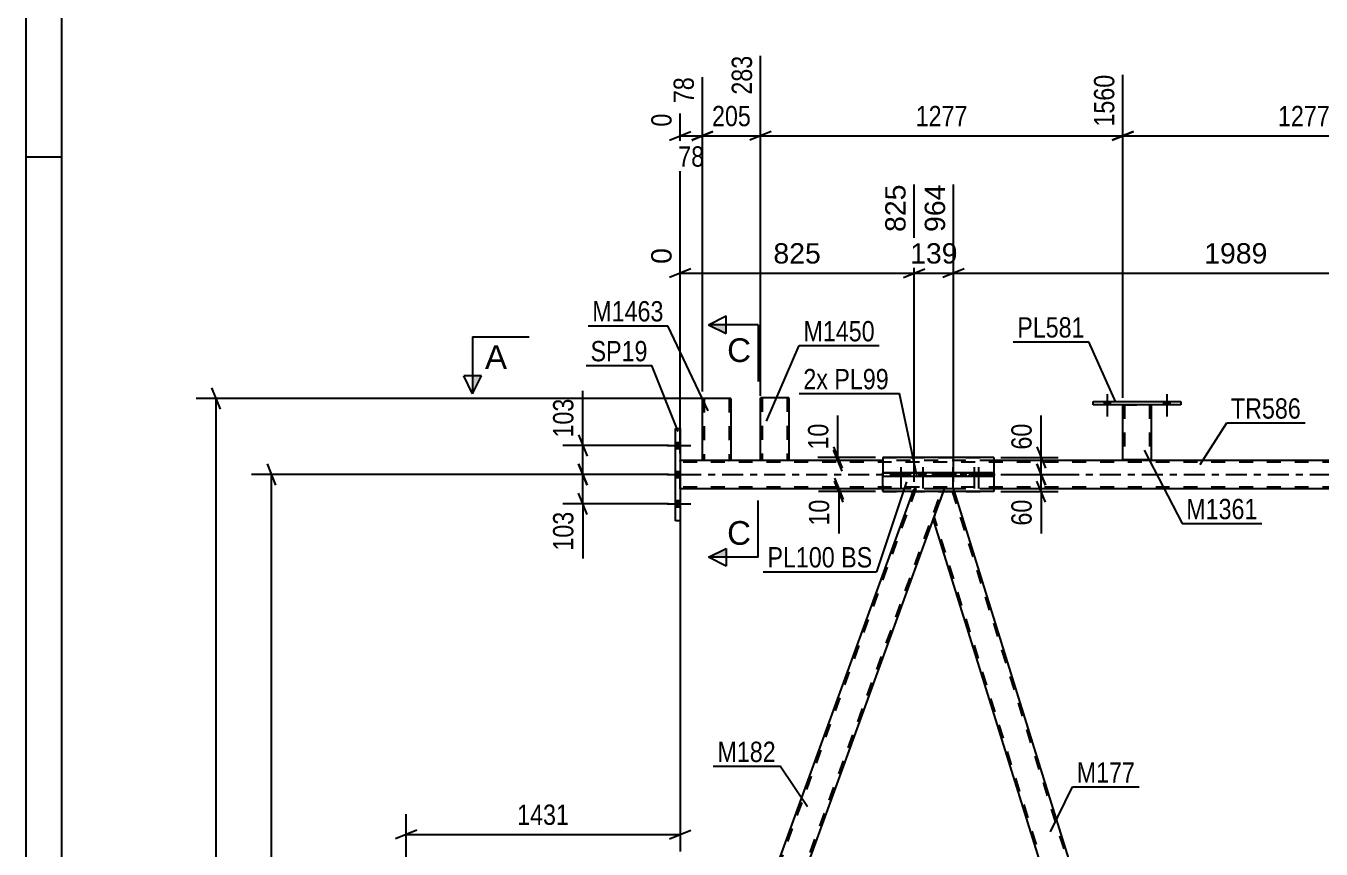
# Model space of a CAD drawing. Header units: millimetres. Extents: x -111 to 730, y -402 to 192.
# Drawn here: x -110.8 to 71.8, y -52.8 to 63.2 of the extents above; entities that cross this region are included whole.
import ezdxf

# ---------------------------------------------------------------- set-up
doc = ezdxf.new("R2010")
doc.units = ezdxf.units.MM
doc.linetypes.add('DXK_LINE_DOT2', pattern=[3.9198, 1.9599, -1.9599])
doc.linetypes.add('DXK_LINE_DOT3', pattern=[5.9187, 2.979, -0.9799, 0.9799, -0.9799])
doc.styles.add('Arial', font='ARIAL.TTF', dxfattribs={"height": 0.2})
doc.styles.add('Arial Narrow', font='ARIALN.TTF', dxfattribs={"height": 0.2})

# ---------------------------------------------------------------- blocks, each defined once
blk = doc.blocks.new('Unknown-200059755-1133')
at = {"color": 5, "linetype": 'Continuous'}
for p, q in [((-110.85, 191.75), (-110.85, -402.25)), ((-105.85, 186.75), (-105.85, -397.25)), ((-105.85, 44.75), (-110.85, 44.75))]:
    blk.add_line(p, q, dxfattribs=at)
blk = doc.blocks.new('Bolt-200059755-4570 - 4566')
at = {"linetype": 'Continuous'}
for points in [[(41.17, 9.84), (42.05, 9.84), (42.05, 10.32), (41.17, 10.32)], [(49.57, 9.84), (50.45, 9.84), (50.45, 10.32), (49.57, 10.32)]]:
    blk.add_hatch(color=1, dxfattribs=at).paths.add_polyline_path(points)
at = {"color": 1, "linetype": 'Continuous'}
for p, q in [((41.61, 11.32), (41.61, 8.2)), ((50.01, 11.32), (50.01, 8.2)), ((41.17, 10.32), (41.17, 9.84)), ((42.05, 10.32), (42.05, 9.84)), ((49.57, 10.32), (49.57, 9.84)), ((50.45, 10.32), (50.45, 9.84))]:
    blk.add_line(p, q, dxfattribs=at)
blk = doc.blocks.new('Bolt-200059755-4909 - 4566')
at = {"color": 1, "linetype": 'DXK_LINE_DOT2'}
for p, q in [((19.48, 0.24), (19.48, -0.24)), ((19.84, 1.04), (19.84, -1.96)), ((20.2, 0.24), (20.2, -0.24)), ((22.49, 0.24), (22.49, -0.24)), ((22.85, 1.04), (22.85, -1.96)), ((23.1, 0.24), (23.1, -0.24)), ((23.21, 0.24), (23.21, -0.24)), ((23.46, 1.04), (23.46, -1.96)), ((23.82, 0.24), (23.82, -0.24))]:
    blk.add_line(p, q, dxfattribs=at)
blk = doc.blocks.new('Bolt-200059755-4571 - 4566')
at = {"linetype": 'Continuous'}
for points in [[(41.17, 9.84), (42.05, 9.84), (42.05, 10.32), (41.17, 10.32)], [(49.57, 9.84), (50.45, 9.84), (50.45, 10.32), (49.57, 10.32)]]:
    blk.add_hatch(color=1, dxfattribs=at).paths.add_polyline_path(points)
at = {"color": 1, "linetype": 'Continuous'}
for p, q in [((41.61, 11.32), (41.61, 8.2)), ((50.01, 11.32), (50.01, 8.2)), ((41.17, 10.32), (41.17, 9.84)), ((42.05, 10.32), (42.05, 9.84)), ((49.57, 10.32), (49.57, 9.84)), ((50.45, 10.32), (50.45, 9.84))]:
    blk.add_line(p, q, dxfattribs=at)
blk = doc.blocks.new('Part-200059755-4653 - 4566')
at = {"color": 2, "linetype": 'Continuous'}
for p, q in [((43.81, 2.07), (43.81, 9.84)), ((47.81, 9.84), (47.81, 2.07)), ((47.77, 2.07), (43.81, 2.07)), ((47.81, 2.07), (47.77, 2.07))]:
    blk.add_line(p, q, dxfattribs=at)
at = {"color": 7, "linetype": 'DXK_LINE_DOT2'}
for p, q in [((43.81, 9.84), (47.81, 9.84)), ((43.81, 9.84), (43.81, 9.84)), ((43.81, 9.84), (43.81, 9.84)), ((44.05, 9.84), (44.05, 2.07)), ((47.57, 9.84), (47.57, 2.07)), ((47.81, 9.84), (47.81, 9.84)), ((47.81, 9.84), (47.81, 9.84)), ((47.5, 2.07), (47.51, 2.07)), ((47.51, 2.07), (47.55, 2.07)), ((47.55, 2.07), (47.57, 2.07))]:
    blk.add_line(p, q, dxfattribs=at)
blk = doc.blocks.new('Part-200059755-4643 - 4566')
at = {"color": 2, "linetype": 'Continuous'}
for p, q in [((-3.27, 10.8), (-7.27, 10.8)), ((-7.27, 2), (-7.27, 10.8)), ((-3.27, 10.8), (-3.27, 2)), ((-3.31, 2), (-7.27, 2)), ((-3.27, 2), (-3.31, 2))]:
    blk.add_line(p, q, dxfattribs=at)
at = {"color": 7, "linetype": 'DXK_LINE_DOT2'}
for p, q in [((-7.03, 10.8), (-7.03, 2)), ((-3.58, 10.8), (-3.57, 10.8)), ((-3.57, 10.8), (-3.53, 10.8)), ((-3.53, 10.8), (-3.51, 10.8)), ((-3.51, 10.8), (-3.51, 2)), ((-3.53, 2), (-3.51, 2))]:
    blk.add_line(p, q, dxfattribs=at)
blk = doc.blocks.new('Part-200059755-4638 - 4566')
at = {"color": 2, "linetype": 'Continuous'}
for p, q in [((-11.47, 10.73), (-15.47, 10.73)), ((-15.47, 2), (-15.47, 10.73)), ((-11.47, 10.73), (-11.47, 2)), ((-11.51, 2), (-15.47, 2)), ((-11.47, 2), (-11.51, 2))]:
    blk.add_line(p, q, dxfattribs=at)
at = {"color": 7, "linetype": 'DXK_LINE_DOT2'}
for p, q in [((-15.23, 10.73), (-15.23, 2)), ((-11.78, 10.73), (-11.77, 10.73)), ((-11.77, 10.73), (-11.73, 10.73)), ((-11.73, 10.73), (-11.71, 10.73)), ((-11.71, 10.73), (-11.71, 2)), ((-11.73, 2), (-11.71, 2))]:
    blk.add_line(p, q, dxfattribs=at)
blk = doc.blocks.new('Part-200059755-4648 - 4566')
at = {"color": 2, "linetype": 'Continuous'}
for p, q in [((39.61, 9.84), (39.61, 10.32)), ((39.61, 10.32), (52.01, 10.32)), ((52.01, 9.84), (39.61, 9.84)), ((52.01, 10.32), (52.01, 9.84))]:
    blk.add_line(p, q, dxfattribs=at)
blk = doc.blocks.new('Bolt-200059755-4910 - 4566')
at = {"color": 1, "linetype": 'DXK_LINE_DOT2'}
for p, q in [((12.17, 0.24), (12.17, -0.24)), ((12.53, 1.04), (12.53, -1.96)), ((12.89, 0.24), (12.89, -0.24)), ((15.26, 0.24), (15.26, -0.24)), ((15.62, 1.04), (15.62, -1.96)), ((15.98, 0.24), (15.98, -0.24))]:
    blk.add_line(p, q, dxfattribs=at)
blk = doc.blocks.new('Part-200059755-4829 - 4566')
at = {"color": 2, "linetype": 'Continuous'}
for p, q in [((-15.47, 2), (-18.61, 2)), ((-7.27, 2), (-11.47, 2)), ((9.96, 2), (-3.27, 2)), ((94.89, 2), (25.62, 2)), ((9.96, -2), (-18.61, -2)), ((96.34, -2), (25.62, -2))]:
    blk.add_line(p, q, dxfattribs=at)
at = {"color": 7, "linetype": 'DXK_LINE_DOT2'}
for p, q in [((-18.61, -2), (-18.61, 2)), ((-11.47, 2), (-15.47, 2)), ((-3.27, 2), (-7.27, 2)), ((25.62, 2), (9.96, 2)), ((681.5, 1.76), (-18.61, 1.76)), ((681.5, -1.76), (-18.61, -1.76)), ((25.62, -2), (9.96, -2))]:
    blk.add_line(p, q, dxfattribs=at)
at = {"color": 7, "linetype": 'DXK_LINE_DOT3'}
blk.add_line((-18.61, 0), (681.5, 0), dxfattribs=at)
blk = doc.blocks.new('Part-200059755-4888 - 4566')
at = {"color": 7, "linetype": 'DXK_LINE_DOT2'}
for p, q in [((9.96, 0.24), (9.96, -0.24)), ((25.62, 0.24), (9.96, 0.24)), ((25.62, -0.24), (25.62, 0.24)), ((9.96, -0.24), (25.62, -0.24))]:
    blk.add_line(p, q, dxfattribs=at)
blk = doc.blocks.new('Bolt-200059755-4865 - 4566')
at = {"linetype": 'Continuous'}
for points in [[(20.2, 0.24), (19.48, 0.24), (19.48, -0.24), (20.2, -0.24)], [(23.21, 0.24), (22.49, 0.24), (22.49, -0.24), (23.21, -0.24)], [(23.82, 0.24), (23.1, 0.24), (23.1, -0.24), (23.82, -0.24)]]:
    blk.add_hatch(color=1, dxfattribs=at).paths.add_polyline_path(points)
at = {"color": 1, "linetype": 'Continuous'}
for p, q in [((19.48, 0.24), (19.48, -0.24)), ((19.84, 1.04), (19.84, -1.96)), ((20.2, 0.24), (20.2, -0.24)), ((22.49, 0.24), (22.49, -0.24)), ((22.85, 1.04), (22.85, -1.96)), ((23.1, 0.24), (23.1, -0.24)), ((23.21, 0.24), (23.21, -0.24)), ((23.46, 1.04), (23.46, -1.96)), ((23.82, 0.24), (23.82, -0.24))]:
    blk.add_line(p, q, dxfattribs=at)
blk = doc.blocks.new('Bolt-200059755-4866 - 4566')
at = {"linetype": 'Continuous'}
for points in [[(12.89, 0.24), (12.17, 0.24), (12.17, -0.24), (12.89, -0.24)], [(15.98, 0.24), (15.26, 0.24), (15.26, -0.24), (15.98, -0.24)]]:
    blk.add_hatch(color=1, dxfattribs=at).paths.add_polyline_path(points)
at = {"color": 1, "linetype": 'Continuous'}
for p, q in [((12.17, 0.24), (12.17, -0.24)), ((12.53, 1.04), (12.53, -1.96)), ((12.89, 0.24), (12.89, -0.24)), ((15.26, 0.24), (15.26, -0.24)), ((15.62, 1.04), (15.62, -1.96)), ((15.98, 0.24), (15.98, -0.24))]:
    blk.add_line(p, q, dxfattribs=at)
blk = doc.blocks.new('Bolt-200059755-4876 - 4566')
at = {"linetype": 'Continuous'}
for points in [[(-18.61, 3.66), (-18.61, 4.54), (-19.25, 4.54), (-19.25, 3.66)], [(-18.61, 3.66), (-18.61, 4.54), (-19.25, 4.54), (-19.25, 3.66)], [(-18.61, 3.66), (-18.61, 4.54), (-19.25, 4.54), (-19.25, 3.66)], [(-18.61, -0.42), (-18.61, 0.46), (-19.25, 0.46), (-19.25, -0.42)], [(-18.61, -0.42), (-18.61, 0.46), (-19.25, 0.46), (-19.25, -0.42)], [(-18.61, -4.54), (-18.61, -3.66), (-19.25, -3.66), (-19.25, -4.54)], [(-18.61, -4.54), (-18.61, -3.66), (-19.25, -3.66), (-19.25, -4.54)], [(-18.61, -4.54), (-18.61, -3.66), (-19.25, -3.66), (-19.25, -4.54)]]:
    blk.add_hatch(color=1, dxfattribs=at).paths.add_polyline_path(points)
at = {"color": 1, "linetype": 'Continuous'}
for p, q in [((-20.41, 4.1), (-17.09, 4.1)), ((-20.41, 4.1), (-17.09, 4.1)), ((-20.41, 4.1), (-17.09, 4.1)), ((-19.25, 4.54), (-18.61, 4.54)), ((-19.25, 4.54), (-18.61, 4.54)), ((-19.25, 4.54), (-18.61, 4.54)), ((-19.25, 3.66), (-18.61, 3.66)), ((-19.25, 3.66), (-18.61, 3.66)), ((-19.25, 3.66), (-18.61, 3.66)), ((-20.41, 0.02), (-17.09, 0.02)), ((-20.41, 0.02), (-17.09, 0.02)), ((-19.25, 0.46), (-18.61, 0.46)), ((-19.25, 0.46), (-18.61, 0.46)), ((-19.25, -0.42), (-18.61, -0.42)), ((-19.25, -0.42), (-18.61, -0.42)), ((-20.41, -4.1), (-17.09, -4.1)), ((-20.41, -4.1), (-17.09, -4.1)), ((-20.41, -4.1), (-17.09, -4.1)), ((-19.25, -3.66), (-18.61, -3.66)), ((-19.25, -3.66), (-18.61, -3.66)), ((-19.25, -3.66), (-18.61, -3.66)), ((-19.25, -4.54), (-18.61, -4.54)), ((-19.25, -4.54), (-18.61, -4.54)), ((-19.25, -4.54), (-18.61, -4.54))]:
    blk.add_line(p, q, dxfattribs=at)
blk = doc.blocks.new('Part-200059755-4883 - 4566')
at = {"linetype": 'Continuous'}
h = blk.add_hatch(dxfattribs=at)
h.set_pattern_fill('', scale=0.7, style=0, pattern_type=0)
h.set_pattern_definition([(45, (25.62, 0.24), (-1.57154, 1.57154), [])])
h.paths.add_polyline_path([(25.62, -0.24), (25.62, 0.24), (9.96, 0.24), (9.96, -0.24)])
at = {"color": 7, "linetype": 'DXK_LINE_DOT2'}
for p, q in [((9.96, -0.24), (9.96, 0.24)), ((9.96, 0.24), (25.62, 0.24)), ((25.62, 0.24), (25.62, -0.24)), ((25.62, -0.24), (9.96, -0.24))]:
    blk.add_line(p, q, dxfattribs=at)
at = {"color": 2, "linetype": 'Continuous'}
for p, q in [((9.96, -0.24), (9.96, 0.24)), ((25.62, 0.24), (9.96, 0.24)), ((25.62, -0.24), (25.62, 0.24)), ((9.96, -0.24), (25.62, -0.24))]:
    blk.add_line(p, q, dxfattribs=at)
blk = doc.blocks.new('Part-200059755-4945 - 4566')
at = {"color": 7, "linetype": 'DXK_LINE_DOT2'}
for p, q in [((9.96, 2.4), (9.96, -2.4)), ((9.96, 2.4), (25.62, 2.4)), ((25.62, 2.4), (25.62, -2.4)), ((9.96, -2.4), (25.62, -2.4))]:
    blk.add_line(p, q, dxfattribs=at)
blk = doc.blocks.new('Part-200059755-4991 - 4566')
at = {"color": 7, "linetype": 'DXK_LINE_DOT2'}
for p, q in [((55.65, -123.22), (99.77, -2)), ((59.39, -123.22), (103.51, -2)), ((99.37, -2.4), (99.51, -2)), ((103.77, -2), (99.51, -2)), ((102.22, -6.25), (103.77, -2)), ((55.39, -123.22), (57.15, -118.4)), ((61.4, -118.4), (59.65, -123.22)), ((59.65, -123.22), (55.39, -123.22))]:
    blk.add_line(p, q, dxfattribs=at)
at = {"color": 2, "linetype": 'Continuous'}
for p, q in [((57.15, -118.4), (99.37, -2.4)), ((61.4, -118.4), (102.22, -6.25))]:
    blk.add_line(p, q, dxfattribs=at)
blk = doc.blocks.new('Part-200059755-4996 - 4566')
at = {"color": 2, "linetype": 'Continuous'}
for p, q in [((-29.74, -123.22), (14.23, -2.4)), ((17.09, -6.25), (-25.49, -123.22))]:
    blk.add_line(p, q, dxfattribs=at)
at = {"color": 7, "linetype": 'DXK_LINE_DOT2'}
for p, q in [((14.63, -2), (-29.49, -123.22)), ((-25.74, -123.22), (18.38, -2)), ((14.23, -2.4), (14.38, -2)), ((18.64, -2), (14.38, -2)), ((18.64, -2), (17.09, -6.25)), ((-25.49, -123.22), (-29.74, -123.22))]:
    blk.add_line(p, q, dxfattribs=at)
blk = doc.blocks.new('Part-200059755-5001 - 4566')
at = {"color": 2, "linetype": 'Continuous'}
for p, q in [((18.49, -2.4), (17.09, -6.25)), ((56.23, -118.4), (20.08, -2.4)), ((52.04, -118.4), (17.09, -6.25))]:
    blk.add_line(p, q, dxfattribs=at)
at = {"color": 7, "linetype": 'DXK_LINE_DOT2'}
for p, q in [((18.64, -2), (18.49, -2.4)), ((19.95, -2), (18.64, -2)), ((56.52, -120.12), (19.7, -2)), ((20.08, -2.4), (19.95, -2)), ((53.8, -123.22), (17.22, -5.88)), ((53.55, -123.22), (52.04, -118.4)), ((56.66, -119.75), (56.23, -118.4)), ((55.39, -123.22), (56.66, -119.75)), ((53.55, -123.22), (55.39, -123.22))]:
    blk.add_line(p, q, dxfattribs=at)
blk = doc.blocks.new('Part-200059755-5008 - 4566')
at = {"color": 2, "linetype": 'Continuous'}
for p, q in [((-19.25, 6.5), (-18.61, 6.5)), ((-19.25, -6.5), (-19.25, 6.5)), ((-18.61, 6.5), (-18.61, -6.5)), ((-18.61, -6.5), (-19.25, -6.5))]:
    blk.add_line(p, q, dxfattribs=at)
blk = doc.blocks.new('Part-200059755-5034 - 4566')
at = {"color": 2, "linetype": 'Continuous'}
for p, q in [((9.96, 2.4), (9.96, 0.24)), ((25.62, 2.4), (9.96, 2.4)), ((25.62, 2.4), (25.62, 0.24)), ((9.96, -2.4), (9.96, -0.24)), ((25.62, -0.24), (25.62, -2.4)), ((25.62, -2.4), (9.96, -2.4))]:
    blk.add_line(p, q, dxfattribs=at)
at = {"color": 7, "linetype": 'DXK_LINE_DOT2'}
for p, q in [((9.96, -0.24), (9.96, 0.24)), ((25.62, -0.24), (25.62, 0.24))]:
    blk.add_line(p, q, dxfattribs=at)
blk = doc.blocks.new('StraightDimension-200059755-5244 - 4566')
at = {"color": 7, "linetype": 'Continuous'}
for p, q in [((-75.6, -1.5), (-76.8, 1.5)), ((-20.25, 0), (-79.05, 0)), ((-76.2, -125.86), (-76.2, 0)), ((-58.88, -125.86), (-79.05, -125.86)), ((-76.8, -124.36), (-75.6, -127.36))]:
    blk.add_line(p, q, dxfattribs=at)
at = {"color": 0}
blk.add_wipeout([(-76.95, -58.67), (-81.15, -58.67), (-81.15, -67.19), (-76.95, -67.19)], dxfattribs=at)
at = {"color": 3, "style": 'Arial Narrow'}
blk.add_text('3147', height=2.863, rotation=90.0002, dxfattribs=at).set_placement((-77.55, -66.59))
blk = doc.blocks.new('StraightDimension-200059755-16079 - 4566')
at = {"color": 7, "linetype": 'Continuous'}
for p, q in [((14.38, -1), (14.38, 40.87)), ((-18.61, 3), (-18.61, 31.92)), ((-17.11, 29), (-20.11, 27.8)), ((-18.61, 28.4), (14.38, 28.4)), ((12.88, 27.8), (15.88, 29))]:
    blk.add_line(p, q, dxfattribs=at)
at = {"color": 0, "linetype": 'Continuous'}
for points in [[(13.78, 41.47), (9.58, 41.47), (9.58, 33.6), (13.78, 33.6)], [(-19.21, 32.52), (-23.41, 32.52), (-23.41, 29.1), (-19.21, 29.1)]]:
    blk.add_wipeout(points, dxfattribs=at)
at = {"color": 0}
blk.add_wipeout([(1.82, 29.15), (1.82, 33.35), (-6.05, 33.35), (-6.05, 29.15)], dxfattribs=at)
at = {"color": 3, "linetype": 'Continuous', "style": 'Arial'}
for s, height, p in [('825', 2.865, (13.18, 34.2)), ('0', 2.87, (-19.81, 29.7))]:
    blk.add_text(s, height=height, rotation=90.0002, dxfattribs=at).set_placement(p)
at = {"color": 3, "style": 'Arial'}
blk.add_text('825', height=2.865, dxfattribs=at).set_placement((-5.45, 29.75))
blk = doc.blocks.new('StraightDimension-200059755-10509 - 4566')
at = {"color": 7, "linetype": 'Continuous'}
for p, q in [((-15.47, 11.73), (-15.47, 56)), ((-18.61, 3), (-18.61, 50.88)), ((-20.11, 47.15), (-17.11, 48.35)), ((-18.61, 47.75), (-15.47, 47.75)), ((-13.97, 48.35), (-16.97, 47.15))]:
    blk.add_line(p, q, dxfattribs=at)
at = {"color": 0, "linetype": 'Continuous'}
blk.add_wipeout([(-16.07, 56.6), (-20.27, 56.6), (-20.27, 51.75), (-16.07, 51.75)], dxfattribs=at)
at = {"color": 0}
blk.add_wipeout([(-14.61, 42.8), (-14.61, 47), (-19.47, 47), (-19.47, 42.8)], dxfattribs=at)
at = {"color": 3, "linetype": 'Continuous', "style": 'Arial Narrow'}
blk.add_text('78', height=2.863, rotation=90.0002, dxfattribs=at).set_placement((-16.67, 52.35))
at = {"color": 3, "style": 'Arial Narrow'}
blk.add_text('78', height=2.863, dxfattribs=at).set_placement((-18.87, 43.4))
at = {"color": 0, "linetype": 'Continuous'}
blk.add_wipeout([(-19.21, 51.48), (-23.41, 51.48), (-23.41, 48.45), (-19.21, 48.45)], dxfattribs=at)
at = {"color": 3, "linetype": 'Continuous', "style": 'Arial Narrow'}
blk.add_text('0', height=2.86, rotation=90.0002, dxfattribs=at).set_placement((-19.81, 49.05))
blk = doc.blocks.new('StraightDimension-200059755-5223 - 4566')
at = {"color": 7, "linetype": 'Continuous'}
for p, q in [((3.04, 3.9), (4.24, 0.9)), ((8.96, 2.4), (0.79, 2.4)), ((8.96, 2), (0.79, 2)), ((4.24, 0.5), (3.04, 3.5)), ((3.64, 2), (3.64, 2.4))]:
    blk.add_line(p, q, dxfattribs=at)
at = {"color": 0}
blk.add_wipeout([(2.89, 7.78), (-1.31, 7.78), (-1.31, 2.92), (2.89, 2.92)], dxfattribs=at)
at = {"color": 7, "linetype": 'Continuous'}
blk.add_line((3.64, 2.4), (3.64, 8.31), dxfattribs=at)
blk.add_line((3.64, 2.4), (3.64, 8.31), dxfattribs=at)
at = {"color": 3, "style": 'Arial Narrow'}
blk.add_text('10', height=2.863, rotation=90.0002, dxfattribs=at).set_placement((2.29, 3.53))
blk = doc.blocks.new('StraightDimension-200059755-16078 - 4566')
at = {"color": 7, "linetype": 'Continuous'}
for p, q in [((14.38, -1), (14.38, 40.87)), ((19.95, -1), (19.95, 40.87)), ((12.88, 27.8), (15.88, 29)), ((14.38, 28.4), (19.95, 28.4)), ((21.45, 29), (18.45, 27.8))]:
    blk.add_line(p, q, dxfattribs=at)
at = {"color": 0}
blk.add_wipeout([(21.1, 29.15), (21.1, 33.35), (13.23, 33.35), (13.23, 29.15)], dxfattribs=at)
at = {"color": 3, "style": 'Arial'}
blk.add_text('139', height=2.865, dxfattribs=at).set_placement((13.83, 29.75))
at = {"color": 0, "linetype": 'Continuous'}
blk.add_wipeout([(19.35, 41.47), (15.15, 41.47), (15.15, 33.6), (19.35, 33.6)], dxfattribs=at)
at = {"color": 3, "linetype": 'Continuous', "style": 'Arial'}
blk.add_text('964', height=2.865, rotation=90.0002, dxfattribs=at).set_placement((18.75, 34.2))
blk = doc.blocks.new('StraightDimension-200059755-5071 - 4566')
at = {"color": 7, "linetype": 'Continuous'}
for p, q in [((-18.61, -3), (-18.61, -53.11)), ((-57.24, -122.22), (-57.24, -47.86)), ((-55.74, -50.11), (-58.74, -51.31)), ((-57.24, -50.71), (-18.61, -50.71)), ((-20.11, -51.31), (-17.11, -50.11))]:
    blk.add_line(p, q, dxfattribs=at)
at = {"color": 0}
blk.add_wipeout([(-33.67, -49.96), (-33.67, -45.76), (-42.18, -45.76), (-42.18, -49.96)], dxfattribs=at)
at = {"color": 3, "style": 'Arial Narrow'}
blk.add_text('1431', height=2.863, dxfattribs=at).set_placement((-41.58, -49.36))
blk = doc.blocks.new('StraightDimension-200059755-5209 - 4566')
at = {"color": 7, "linetype": 'Continuous'}
for p, q in [((3.16, -0.5), (4.36, -3.5)), ((4.36, -3.9), (3.16, -0.9)), ((13.96, -2), (0.91, -2)), ((8.96, -2.4), (0.91, -2.4)), ((3.76, -2.4), (3.76, -2))]:
    blk.add_line(p, q, dxfattribs=at)
at = {"color": 0}
blk.add_wipeout([(3.01, -2.93), (-1.19, -2.93), (-1.19, -7.78), (3.01, -7.78)], dxfattribs=at)
at = {"color": 7, "linetype": 'Continuous'}
blk.add_line((3.76, -2.4), (3.76, -8.31), dxfattribs=at)
blk.add_line((3.76, -2.4), (3.76, -8.31), dxfattribs=at)
at = {"color": 3, "style": 'Arial Narrow'}
blk.add_text('10', height=2.863, rotation=90.0002, dxfattribs=at).set_placement((2.41, -7.18))
blk = doc.blocks.new('StraightDimension-200059755-5275 - 4566')
at = {"color": 7, "linetype": 'Continuous'}
for p, q in [((26.62, 0), (34.71, 0)), ((31.71, 1.5), (32.91, -1.5)), ((32.31, -2.4), (32.31, 0)), ((32.91, -3.9), (31.71, -0.9)), ((26.62, -2.4), (34.71, -2.4))]:
    blk.add_line(p, q, dxfattribs=at)
at = {"color": 0}
blk.add_wipeout([(31.56, -2.93), (27.36, -2.93), (27.36, -7.78), (31.56, -7.78)], dxfattribs=at)
at = {"color": 7, "linetype": 'Continuous'}
blk.add_line((32.31, -2.4), (32.31, -8.31), dxfattribs=at)
blk.add_line((32.31, -2.4), (32.31, -8.31), dxfattribs=at)
at = {"color": 3, "style": 'Arial Narrow'}
blk.add_text('60', height=2.863, rotation=90.0002, dxfattribs=at).set_placement((30.96, -7.18))
blk = doc.blocks.new('StraightDimension-200059755-5289 - 4566')
at = {"color": 7, "linetype": 'Continuous'}
for p, q in [((31.71, 3.9), (32.91, 0.9)), ((26.62, 2.4), (34.71, 2.4)), ((32.31, 0), (32.31, 2.4)), ((26.62, 0), (34.71, 0)), ((32.91, -1.5), (31.71, 1.5))]:
    blk.add_line(p, q, dxfattribs=at)
at = {"color": 0}
blk.add_wipeout([(31.56, 7.78), (27.36, 7.78), (27.36, 2.92), (31.56, 2.92)], dxfattribs=at)
at = {"color": 7, "linetype": 'Continuous'}
blk.add_line((32.31, 2.4), (32.31, 8.31), dxfattribs=at)
blk.add_line((32.31, 2.4), (32.31, 8.31), dxfattribs=at)
at = {"color": 3, "style": 'Arial Narrow'}
blk.add_text('60', height=2.863, rotation=90.0002, dxfattribs=at).set_placement((30.96, 3.53))
blk = doc.blocks.new('StraightDimension-200059755-6069 - 4566')
at = {"color": 7, "linetype": 'Continuous'}
for p, q in [((-32.91, 1.5), (-31.71, -1.5)), ((-20.25, 0), (-35.16, 0)), ((-32.31, -4.1), (-32.31, 0)), ((-31.71, -5.6), (-32.91, -2.6)), ((-20.25, -4.1), (-35.16, -4.1))]:
    blk.add_line(p, q, dxfattribs=at)
at = {"color": 0}
blk.add_wipeout([(-33.06, -4.63), (-37.26, -4.63), (-37.26, -11.31), (-33.06, -11.31)], dxfattribs=at)
at = {"color": 7, "linetype": 'Continuous'}
blk.add_line((-32.31, -4.1), (-32.31, -11.83), dxfattribs=at)
blk.add_line((-32.31, -4.1), (-32.31, -11.83), dxfattribs=at)
at = {"color": 3, "style": 'Arial Narrow'}
blk.add_text('103', height=2.863, rotation=90.0002, dxfattribs=at).set_placement((-33.66, -10.71))
blk = doc.blocks.new('StraightDimension-200059755-6077 - 4566')
at = {"color": 7, "linetype": 'Continuous'}
for p, q in [((-32.91, 5.6), (-31.71, 2.6)), ((-20.25, 4.1), (-35.16, 4.1)), ((-32.31, 0), (-32.31, 4.1)), ((-31.71, -1.5), (-32.91, 1.5)), ((-20.25, 0), (-35.16, 0))]:
    blk.add_line(p, q, dxfattribs=at)
at = {"color": 0}
blk.add_wipeout([(-33.06, 11.31), (-37.26, 11.31), (-37.26, 4.62), (-33.06, 4.62)], dxfattribs=at)
at = {"color": 7, "linetype": 'Continuous'}
blk.add_line((-32.31, 4.1), (-32.31, 11.83), dxfattribs=at)
blk.add_line((-32.31, 4.1), (-32.31, 11.83), dxfattribs=at)
at = {"color": 3, "style": 'Arial Narrow'}
blk.add_text('103', height=2.863, rotation=90.0002, dxfattribs=at).set_placement((-33.66, 5.23))
blk = doc.blocks.new('StraightDimension-200059755-10506 - 4566')
at = {"color": 7, "linetype": 'Continuous'}
for p, q in [((43.81, 10.84), (43.81, 56.36)), ((94.89, 10.77), (94.89, 56.36)), ((45.31, 48.35), (42.31, 47.15)), ((43.81, 47.75), (94.89, 47.75)), ((93.39, 47.15), (96.39, 48.35))]:
    blk.add_line(p, q, dxfattribs=at)
at = {"color": 0, "linetype": 'Continuous'}
blk.add_wipeout([(94.29, 56.96), (90.09, 56.96), (90.09, 48.45), (94.29, 48.45)], dxfattribs=at)
at = {"color": 0}
blk.add_wipeout([(73.6, 48.5), (73.6, 52.7), (65.09, 52.7), (65.09, 48.5)], dxfattribs=at)
at = {"color": 3, "linetype": 'Continuous', "style": 'Arial Narrow'}
blk.add_text('2837', height=2.863, rotation=90.0002, dxfattribs=at).set_placement((93.69, 49.05))
at = {"color": 3, "style": 'Arial Narrow'}
blk.add_text('1277', height=2.863, dxfattribs=at).set_placement((65.69, 49.1))
blk = doc.blocks.new('StraightDimension-200059755-10507 - 4566')
at = {"color": 7, "linetype": 'Continuous'}
for p, q in [((-7.27, 11.12), (-7.27, 59.03)), ((43.81, 10.84), (43.81, 56.36)), ((-5.77, 48.35), (-8.77, 47.15)), ((-7.27, 47.75), (43.81, 47.75)), ((42.31, 47.15), (45.31, 48.35))]:
    blk.add_line(p, q, dxfattribs=at)
at = {"color": 0, "linetype": 'Continuous'}
blk.add_wipeout([(43.21, 56.96), (39.01, 56.96), (39.01, 48.45), (43.21, 48.45)], dxfattribs=at)
at = {"color": 0}
blk.add_wipeout([(22.52, 48.5), (22.52, 52.7), (14.01, 52.7), (14.01, 48.5)], dxfattribs=at)
at = {"color": 3, "linetype": 'Continuous', "style": 'Arial Narrow'}
blk.add_text('1560', height=2.863, rotation=90.0002, dxfattribs=at).set_placement((42.61, 49.05))
at = {"color": 3, "style": 'Arial Narrow'}
blk.add_text('1277', height=2.863, dxfattribs=at).set_placement((14.61, 49.1))
blk = doc.blocks.new('StraightDimension-200059755-10508 - 4566')
at = {"color": 7, "linetype": 'Continuous'}
for p, q in [((-7.27, 11.12), (-7.27, 59.03)), ((-15.47, 11.73), (-15.47, 56)), ((-16.97, 47.15), (-13.97, 48.35)), ((-15.47, 47.75), (-7.27, 47.75)), ((-5.77, 48.35), (-8.77, 47.15))]:
    blk.add_line(p, q, dxfattribs=at)
at = {"color": 0}
blk.add_wipeout([(-8.03, 48.5), (-8.03, 52.7), (-14.71, 52.7), (-14.71, 48.5)], dxfattribs=at)
at = {"color": 3, "style": 'Arial Narrow'}
blk.add_text('205', height=2.863, dxfattribs=at).set_placement((-14.11, 49.1))
at = {"color": 0, "linetype": 'Continuous'}
blk.add_wipeout([(-7.87, 59.63), (-12.07, 59.63), (-12.07, 52.95), (-7.87, 52.95)], dxfattribs=at)
at = {"color": 3, "linetype": 'Continuous', "style": 'Arial Narrow'}
blk.add_text('283', height=2.863, rotation=90.0002, dxfattribs=at).set_placement((-8.47, 53.55))
blk = doc.blocks.new('StraightDimension-200059755-16077 - 4566')
at = {"color": 7, "linetype": 'Continuous'}
for p, q in [((99.51, -1), (99.51, 43.09)), ((19.95, -1), (19.95, 40.87)), ((21.45, 29), (18.45, 27.8)), ((19.95, 28.4), (99.51, 28.4)), ((98.01, 27.8), (101.01, 29))]:
    blk.add_line(p, q, dxfattribs=at)
at = {"color": 0, "linetype": 'Continuous'}
blk.add_wipeout([(98.91, 43.69), (94.71, 43.69), (94.71, 33.6), (98.91, 33.6)], dxfattribs=at)
at = {"color": 0}
blk.add_wipeout([(64.78, 29.15), (64.78, 33.35), (54.69, 33.35), (54.69, 29.15)], dxfattribs=at)
at = {"color": 3, "linetype": 'Continuous', "style": 'Arial'}
blk.add_text('2953', height=2.865, rotation=90.0002, dxfattribs=at).set_placement((98.31, 34.2))
at = {"color": 3, "style": 'Arial'}
blk.add_text('1989', height=2.865, dxfattribs=at).set_placement((55.29, 29.75))
blk = doc.blocks.new('StraightDimension-200059755-16455 - 4566')
at = {"color": 7, "linetype": 'Continuous'}
for p, q in [((-83.41, 9.23), (-84.61, 12.23)), ((-15.3, 10.73), (-86.86, 10.73)), ((-84.01, -133.6), (-84.01, 10.73)), ((-84.61, -132.1), (-83.41, -135.1)), ((50.52, -133.6), (-86.86, -133.6))]:
    blk.add_line(p, q, dxfattribs=at)
at = {"color": 0}
blk.add_wipeout([(-84.76, -56.39), (-88.96, -56.39), (-88.96, -66.48), (-84.76, -66.48)], dxfattribs=at)
at = {"color": 3, "style": 'Arial'}
blk.add_text('3608', height=2.865, rotation=90.0002, dxfattribs=at).set_placement((-85.36, -65.88))
blk = doc.blocks.new('Mark-200059755-4649 - 4566')
at = {"color": 0}
blk.add_wipeout([(62.81, -6.28), (62.81, -3.28), (52.76, -3.28), (52.76, -6.28)], dxfattribs=at)
blk.add_wipeout([(62.81, -6.28), (62.81, -3.28), (52.76, -3.28), (52.76, -6.28)], dxfattribs=at)
at = {"color": 30, "linetype": 'Continuous'}
for p, q in [((46.84, 3.47), (52.16, -6.88)), ((52.16, -6.88), (63.41, -6.88))]:
    blk.add_line(p, q, dxfattribs=at)
at = {"color": 3, "style": 'Arial Narrow'}
blk.add_text('M1361', height=2.863, dxfattribs=at).set_placement((52.76, -6.28))
blk = doc.blocks.new('Mark-200059755-4639 - 4566')
at = {"color": 0}
blk.add_wipeout([(8.84, 18.78), (8.84, 21.78), (-1.21, 21.78), (-1.21, 18.78)], dxfattribs=at)
blk.add_wipeout([(8.84, 18.78), (8.84, 21.78), (-1.21, 21.78), (-1.21, 18.78)], dxfattribs=at)
at = {"color": 30, "linetype": 'Continuous'}
for p, q in [((-6.42, 7.52), (-1.81, 18.18)), ((-1.81, 18.18), (9.44, 18.18))]:
    blk.add_line(p, q, dxfattribs=at)
at = {"color": 3, "style": 'Arial Narrow'}
blk.add_text('M1450', height=2.863, dxfattribs=at).set_placement((-1.21, 18.78))
blk = doc.blocks.new('Mark-200059755-4634 - 4566')
at = {"color": 0}
blk.add_wipeout([(-20.94, 21.59), (-20.94, 24.59), (-30.99, 24.59), (-30.99, 21.59)], dxfattribs=at)
blk.add_wipeout([(-20.94, 21.59), (-20.94, 24.59), (-30.99, 24.59), (-30.99, 21.59)], dxfattribs=at)
at = {"color": 30, "linetype": 'Continuous'}
for p in [(-31.59, 20.99), (-14.66, 8.97)]:
    blk.add_line(p, (-20.34, 20.99), dxfattribs=at)
at = {"color": 3, "style": 'Arial Narrow'}
blk.add_text('M1463', height=2.863, dxfattribs=at).set_placement((-30.99, 21.59))
blk = doc.blocks.new('Mark-200059755-4644 - 4566')
at = {"color": 0}
blk.add_wipeout([(38.43, 19.32), (38.43, 22.32), (28.93, 22.32), (28.93, 19.32)], dxfattribs=at)
blk.add_wipeout([(38.43, 19.32), (38.43, 22.32), (28.93, 22.32), (28.93, 19.32)], dxfattribs=at)
at = {"color": 30, "linetype": 'Continuous'}
for p in [(28.33, 18.72), (42.82, 10.21)]:
    blk.add_line(p, (39.03, 18.72), dxfattribs=at)
at = {"color": 3, "style": 'Arial Narrow'}
blk.add_text('PL581', height=2.863, dxfattribs=at).set_placement((28.93, 19.32))
blk = doc.blocks.new('Mark-200059755-4825 - 4566')
at = {"color": 0}
blk.add_wipeout([(68.92, 7.89), (68.92, 10.89), (59.06, 10.89), (59.06, 7.89)], dxfattribs=at)
blk.add_wipeout([(68.92, 7.89), (68.92, 10.89), (59.06, 10.89), (59.06, 7.89)], dxfattribs=at)
at = {"color": 30, "linetype": 'Continuous'}
for p, q in [((54.73, 1.41), (58.46, 7.29)), ((58.46, 7.29), (69.52, 7.29))]:
    blk.add_line(p, q, dxfattribs=at)
at = {"color": 3, "style": 'Arial Narrow'}
blk.add_text('TR586', height=2.863, dxfattribs=at).set_placement((59.06, 7.89))
blk = doc.blocks.new('Mark-200059755-4992 - 4566')
at = {"color": 0}
blk.add_wipeout([(-5.12, -40.5), (-5.12, -37.5), (-13.34, -37.5), (-13.34, -40.5)], dxfattribs=at)
blk.add_wipeout([(-5.12, -40.5), (-5.12, -37.5), (-13.34, -37.5), (-13.34, -40.5)], dxfattribs=at)
at = {"color": 30, "linetype": 'Continuous'}
for p in [(-13.94, -41.1), (-0.66, -46.81)]:
    blk.add_line(p, (-4.52, -41.1), dxfattribs=at)
at = {"color": 3, "style": 'Arial Narrow'}
blk.add_text('M182', height=2.863, dxfattribs=at).set_placement((-13.34, -40.5))
blk = doc.blocks.new('Mark-200059755-4997 - 4566')
at = {"color": 0}
blk.add_wipeout([(45.53, -43.41), (45.53, -40.41), (37.31, -40.41), (37.31, -43.41)], dxfattribs=at)
blk.add_wipeout([(45.53, -43.41), (45.53, -40.41), (37.31, -40.41), (37.31, -43.41)], dxfattribs=at)
at = {"color": 30, "linetype": 'Continuous'}
for p, q in [((33.61, -50.35), (36.71, -44.01)), ((36.71, -44.01), (46.13, -44.01))]:
    blk.add_line(p, q, dxfattribs=at)
at = {"color": 3, "style": 'Arial Narrow'}
blk.add_text('M177', height=2.863, dxfattribs=at).set_placement((37.31, -43.41))
blk = doc.blocks.new('Mark-200059755-5004 - 4566')
at = {"color": 0}
blk.add_wipeout([(-23.19, 15.97), (-23.19, 18.97), (-31.23, 18.97), (-31.23, 15.97)], dxfattribs=at)
blk.add_wipeout([(-23.19, 15.97), (-23.19, 18.97), (-31.23, 18.97), (-31.23, 15.97)], dxfattribs=at)
at = {"color": 30, "linetype": 'Continuous'}
for p in [(-31.83, 15.37), (-18.89, 6.06)]:
    blk.add_line(p, (-22.59, 15.37), dxfattribs=at)
at = {"color": 3, "style": 'Arial Narrow'}
blk.add_text('SP19', height=2.863, dxfattribs=at).set_placement((-31.23, 15.97))
blk = doc.blocks.new('SectionMark-200059755-6521 - 4566')
at = {"color": 6, "linetype": 'Continuous'}
for p, q in [((-14.61, 21.12), (-12.11, 22.37)), ((-7.61, 21.12), (-14.61, 21.12)), ((-7.61, 21.12), (-7.61, 13.12)), ((-7.61, -11.64), (-7.61, -3.64)), ((-7.61, -11.64), (-14.61, -11.64)), ((-12.11, -12.89), (-14.61, -11.64))]:
    blk.add_line(p, q, dxfattribs=at)
at = {"color": 0, "linetype": 'Continuous'}
for points in [[(-8.61, 15.87), (-8.61, 19.37), (-11.98, 19.37), (-11.98, 15.87)], [(-8.61, -9.89), (-8.61, -6.39), (-11.98, -6.39), (-11.98, -9.89)]]:
    blk.add_wipeout(points, dxfattribs=at)
at = {"linetype": 'Continuous'}
for points in [[(-12.11, 21.12), (-12.11, 19.87), (-14.61, 21.12)], [(-12.11, -10.39), (-12.11, -11.64), (-14.61, -11.64)]]:
    blk.add_hatch(color=6, dxfattribs=at).paths.add_polyline_path(points)
at = {"color": 6, "linetype": 'Continuous'}
for p, q in [((-12.11, 19.87), (-12.11, 22.37)), ((-14.61, 21.12), (-12.11, 19.87)), ((-14.61, -11.64), (-12.11, -10.39)), ((-12.11, -10.39), (-12.11, -12.89))]:
    blk.add_line(p, q, dxfattribs=at)
at = {"color": 3, "linetype": 'Continuous', "style": 'Arial'}
for p in [(-11.98, 15.87), (-11.98, -9.89)]:
    blk.add_text('C', height=3.34, dxfattribs=at).set_placement(p)
blk = doc.blocks.new('SectionMark-200059755-6533 - 4566')
at = {"linetype": 'Continuous'}
blk.add_hatch(color=6, dxfattribs=at).paths.add_polyline_path([(-47.87, 13.9), (-46.62, 13.9), (-47.87, 11.4)])
at = {"color": 6, "linetype": 'Continuous'}
for p, q in [((-47.87, 19.4), (-39.87, 19.4)), ((-47.87, 19.4), (-47.87, 11.4)), ((-47.87, 11.4), (-49.12, 13.9)), ((-46.62, 13.9), (-49.12, 13.9)), ((-47.87, 11.4), (-46.62, 13.9))]:
    blk.add_line(p, q, dxfattribs=at)
at = {"color": 0, "linetype": 'Continuous'}
blk.add_wipeout([(-43.01, 14.9), (-43.01, 18.4), (-46.12, 18.4), (-46.12, 14.9)], dxfattribs=at)
at = {"color": 3, "linetype": 'Continuous', "style": 'Arial'}
blk.add_text('A', height=3.34, dxfattribs=at).set_placement((-46.12, 14.9))
blk = doc.blocks.new('MarkSet-200059755-6551 - 4566')
at = {"color": 0}
blk.add_wipeout([(3.21, -13.08), (3.21, -10.08), (-6.29, -10.08), (-6.29, -13.08)], dxfattribs=at)
blk.add_wipeout([(3.21, -13.08), (3.21, -10.08), (-6.29, -10.08), (-6.29, -13.08)], dxfattribs=at)
at = {"color": 3, "style": 'Arial Narrow'}
blk.add_text('PL100', height=2.863, dxfattribs=at).set_placement((-6.29, -13.08))
at = {"color": 0}
blk.add_wipeout([(8.49, -13.08), (8.49, -10.08), (4.11, -10.08), (4.11, -13.08)], dxfattribs=at)
blk.add_wipeout([(8.49, -13.08), (8.49, -10.08), (4.11, -10.08), (4.11, -13.08)], dxfattribs=at)
at = {"color": 30, "linetype": 'Continuous'}
for p in [(13.33, -1.02), (-6.89, -13.68)]:
    blk.add_line(p, (9.09, -13.68), dxfattribs=at)
at = {"color": 3, "style": 'Arial Narrow'}
blk.add_text('BS', height=2.863, dxfattribs=at).set_placement((4.11, -13.08))
blk = doc.blocks.new('MarkSet-200059755-6579 - 4566')
at = {"color": 30, "linetype": 'Continuous'}
blk.add_line((14.77, -0.12), (12.32, 11.43), dxfattribs=at)
at = {"color": 0}
blk.add_wipeout([(2.24, 12.03), (2.24, 15.03), (-1.23, 15.03), (-1.23, 12.03)], dxfattribs=at)
blk.add_wipeout([(2.24, 12.03), (2.24, 15.03), (-1.23, 15.03), (-1.23, 12.03)], dxfattribs=at)
at = {"color": 3, "style": 'Arial Narrow'}
blk.add_text('2x', height=2.863, dxfattribs=at).set_placement((-1.23, 12.03))
at = {"color": 0}
blk.add_wipeout([(10.82, 12.03), (10.82, 15.03), (3.14, 15.03), (3.14, 12.03)], dxfattribs=at)
blk.add_wipeout([(10.82, 12.03), (10.82, 15.03), (3.14, 15.03), (3.14, 12.03)], dxfattribs=at)
at = {"color": 30, "linetype": 'Continuous'}
blk.add_line((-1.83, 11.43), (12.32, 11.43), dxfattribs=at)
at = {"color": 3, "style": 'Arial Narrow'}
blk.add_text('PL99', height=2.863, dxfattribs=at).set_placement((3.14, 12.03))

msp = doc.modelspace()

# ---------------------------------------------------------------- block references
for name in ['Unknown-200059755-1133', 'Bolt-200059755-4570 - 4566', 'Bolt-200059755-4571 - 4566', 'Part-200059755-4638 - 4566', 'Part-200059755-4643 - 4566', 'Part-200059755-4648 - 4566', 'Part-200059755-4653 - 4566', 'Part-200059755-5008 - 4566', 'Bolt-200059755-4876 - 4566', 'Part-200059755-4829 - 4566', 'Part-200059755-4945 - 4566', 'Part-200059755-5034 - 4566', 'Part-200059755-4888 - 4566', 'Part-200059755-4883 - 4566', 'Bolt-200059755-4910 - 4566', 'Bolt-200059755-4866 - 4566', 'Bolt-200059755-4909 - 4566', 'Bolt-200059755-4865 - 4566', 'Part-200059755-4996 - 4566', 'Part-200059755-5001 - 4566', 'Part-200059755-4991 - 4566']:
    msp.add_blockref(name, (0, 0))

# ---------------------------------------------------------------- next in the draw order: block references
for name in ['StraightDimension-200059755-10506 - 4566', 'StraightDimension-200059755-5244 - 4566', 'StraightDimension-200059755-5275 - 4566']:
    msp.add_blockref(name, (0, 0))

# ---------------------------------------------------------------- next in the draw order: block references
for name in ['StraightDimension-200059755-16079 - 4566', 'StraightDimension-200059755-5289 - 4566', 'StraightDimension-200059755-5071 - 4566']:
    msp.add_blockref(name, (0, 0))

# ---------------------------------------------------------------- next in the draw order: block references
for name in ['StraightDimension-200059755-10509 - 4566', 'StraightDimension-200059755-16078 - 4566', 'StraightDimension-200059755-5223 - 4566', 'StraightDimension-200059755-6069 - 4566']:
    msp.add_blockref(name, (0, 0))

# ---------------------------------------------------------------- next in the draw order: block references
for name in ['StraightDimension-200059755-10507 - 4566', 'StraightDimension-200059755-6077 - 4566', 'StraightDimension-200059755-5209 - 4566']:
    msp.add_blockref(name, (0, 0))

# ---------------------------------------------------------------- next in the draw order: block references
for name in ['StraightDimension-200059755-10508 - 4566', 'StraightDimension-200059755-16077 - 4566']:
    msp.add_blockref(name, (0, 0))

# ---------------------------------------------------------------- next in the draw order: block references
msp.add_blockref('StraightDimension-200059755-16455 - 4566', (0, 0))

# ---------------------------------------------------------------- next in the draw order: block references
for name in ['Mark-200059755-4634 - 4566', 'Mark-200059755-4644 - 4566', 'Mark-200059755-4639 - 4566', 'Mark-200059755-4649 - 4566', 'Mark-200059755-4992 - 4566', 'Mark-200059755-4997 - 4566']:
    msp.add_blockref(name, (0, 0))

# ---------------------------------------------------------------- next in the draw order: block references
for name in ['SectionMark-200059755-6521 - 4566', 'Mark-200059755-5004 - 4566', 'Mark-200059755-4825 - 4566']:
    msp.add_blockref(name, (0, 0))

# ---------------------------------------------------------------- next in the draw order: block references
for name in ['SectionMark-200059755-6533 - 4566', 'MarkSet-200059755-6551 - 4566']:
    msp.add_blockref(name, (0, 0))

# ---------------------------------------------------------------- next in the draw order: block references
msp.add_blockref('MarkSet-200059755-6579 - 4566', (0, 0))

doc.saveas('drawing.dxf')
